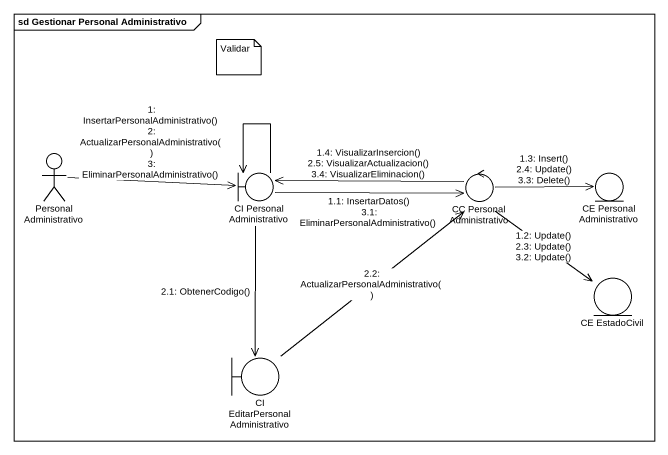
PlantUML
@startuml
mainframe sd Gestionar Personal Administrativo
actor "Personal Administrativo" as Personal_Administrativo
boundary "CI Personal Administrativo" as CI_Personal_Administrativo
control "CC Personal Administrativo" as CC_Personal_Administrativo
entity "CE Personal Administrativo" as CE_Personal_Administrativo
entity "CE EstadoCivil" as CE_EstadoCivil
boundary "CI EditarPersonalAdministrativo" as CI_EditarPersonalAdministrat
CI_Personal_Administrativo --> CI_Personal_Administrativo
Personal_Administrativo -right-> CI_Personal_Administrativo : 1: InsertarPersonalAdministrativo()\n2: ActualizarPersonalAdministrativo()\n3: EliminarPersonalAdministrativo()
CI_Personal_Administrativo -right-> CC_Personal_Administrativo : 1.1: InsertarDatos()\n3.1: EliminarPersonalAdministrativo()
CC_Personal_Administrativo --> CE_EstadoCivil : 1.2: Update()\n2.3: Update()\n3.2: Update()
CC_Personal_Administrativo -right-> CE_Personal_Administrativo : 1.3: Insert()\n2.4: Update()\n3.3: Delete()
CC_Personal_Administrativo -left-> CI_Personal_Administrativo : 1.4: VisualizarInsercion()\n2.5: VisualizarActualizacion()\n3.4: VisualizarEliminacion()
CI_Personal_Administrativo --> CI_EditarPersonalAdministrat : 2.1: ObtenerCodigo()
CI_EditarPersonalAdministrat -up-> CC_Personal_Administrativo : 2.2: ActualizarPersonalAdministrativo()
note as N1
  Validar
end note
@enduml
